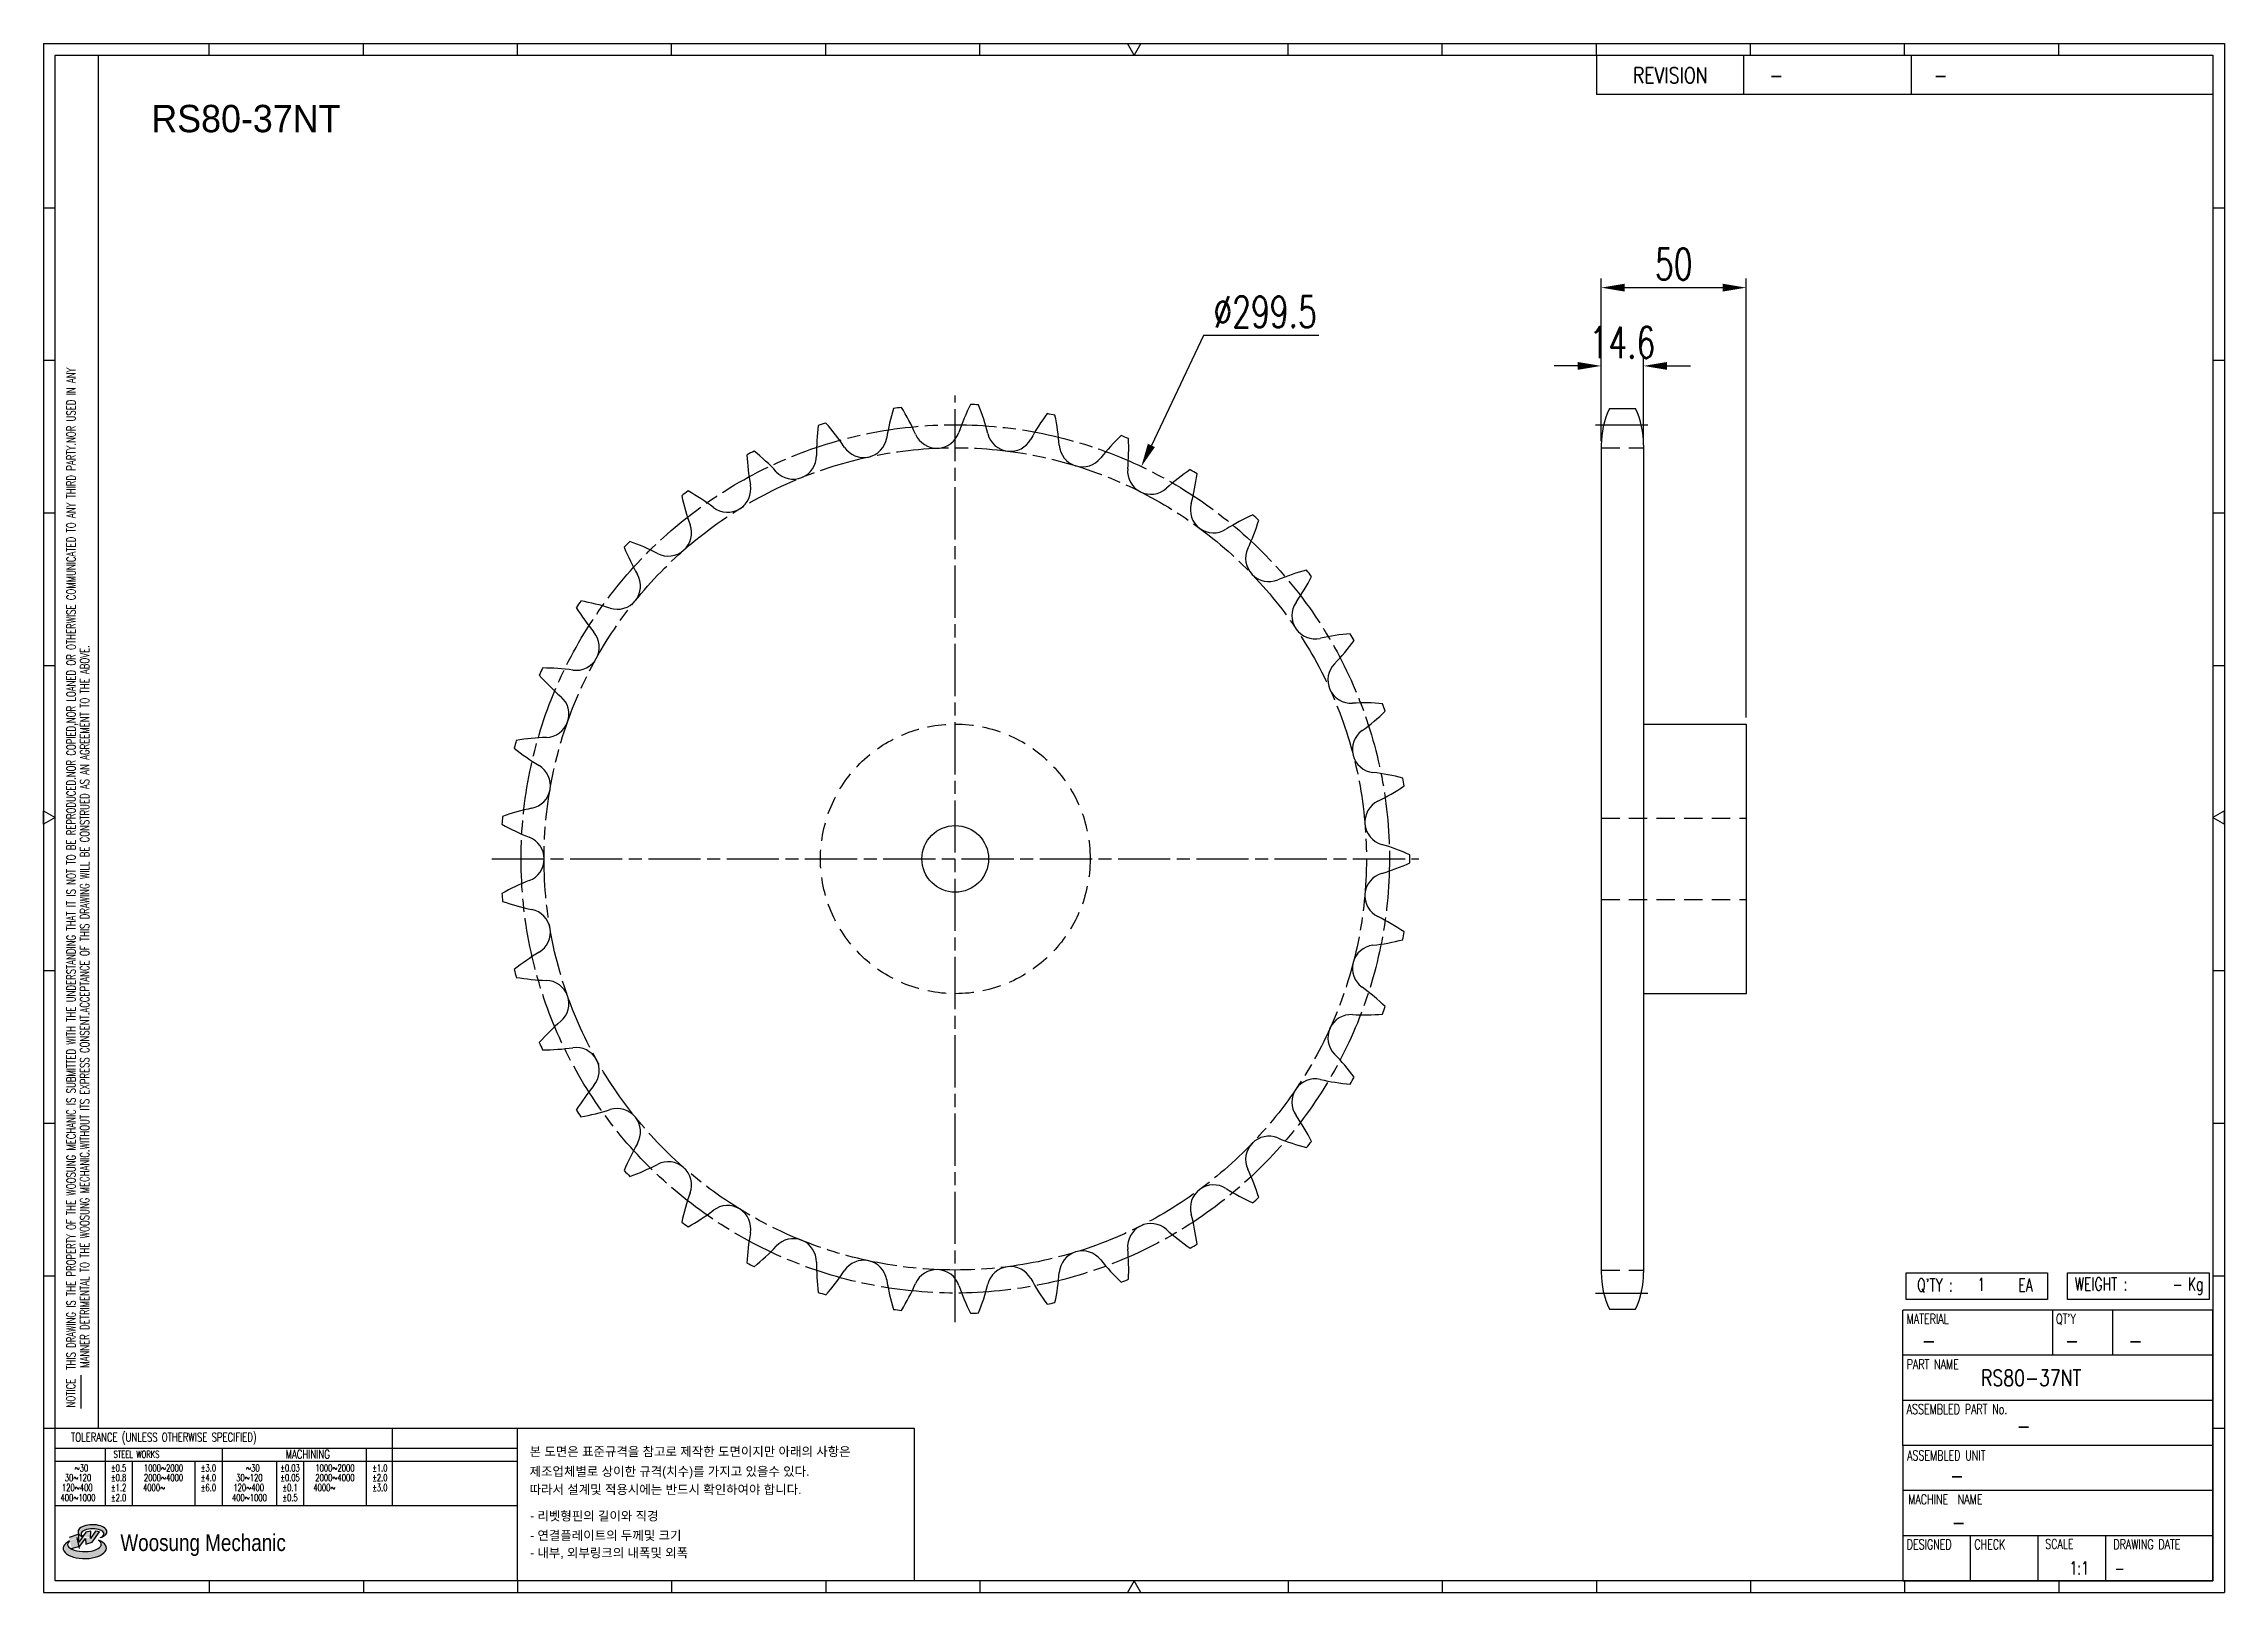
# Model space of a CAD drawing. Header units: millimetres. Extents: x 26966 to 27718, y 34 to 568.
import ezdxf
from ezdxf.enums import TextEntityAlignment as Align

# ---------------------------------------------------------------- set-up
doc = ezdxf.new("R2010")
doc.units = ezdxf.units.MM
for name, pattern in [('AM_ISO08W050', [18, 12, -1.5, 3, -1.5]), ('AM_ISO08W050x2', [9, 6, -0.75, 1.5, -0.75]), ('HIDDEN', [9.525, 6.35, -3.175])]:
    doc.linetypes.add(name, pattern=pattern)
doc.layers.get('Defpoints').update_dxf_attribs({"color": 80})
doc.layers.add('CL2', color=4, linetype='AM_ISO08W050', lineweight=25)
for name, color, linetype in [('HL', 2, 'HIDDEN'), ('LOGO', 7, 'Continuous'), ('S-DIM', 7, 'Continuous'), ('TITLE', 7, 'Continuous')]:
    doc.layers.add(name, color=color, linetype=linetype)
doc.styles.add('HAN', font='ROMANS.shx', dxfattribs={"width": 0.7, "bigfont": 'whgtxt.shx'})
doc.styles.add('HKD_ST2', font='romans.shx', dxfattribs={"width": 0.7, "height": 4, "bigfont": '@extfont2.shx'})
doc.styles.add('HSG', font='SIMPLEX.shx', dxfattribs={"width": 0.7, "bigfont": 'HSG.shx'})
doc.styles.add('MtXpl_', font='Gulim.ttf')
doc.styles.add('SLDTEXTSTYLE4', font='arial.ttf', dxfattribs={"width": 0.8})
doc.dimstyles.new('APP23', dxfattribs={"dimscale": 4.5, "dimtxt": 2.4, "dimasz": 1.8, "dimexe": 0.7, "dimexo": 0.5, "dimgap": 0.6, "dimtad": 1, "dimtoh": 1, "dimdec": 1, "dimrnd": 0.01, "dimzin": 9, "dimdsep": 46, "dimtxsty": 'HSG', "dimcen": 0, "dimclrd": 1, "dimclre": 1, "dimclrt": 256, "dimazin": 2, "dimtp": 1, "dimtm": 1, "dimtfac": 0.5, "dimtdec": 1, "dimtix": 1, "dimtofl": 0, "dimtmove": 0, "dimatfit": 3, "dimfxl": 0, "dimtvp": 1, "dimtolj": 2, "dimlwd": -1, "dimlwe": -1, "dimarcsym": 0})

# ---------------------------------------------------------------- blocks, each defined once
blk = doc.blocks.new('MASTER')
at = {"layer": 'LOGO'}
h = blk.add_hatch(color=10, dxfattribs=at)
h.paths.add_polyline_path([(1.544, 35.177), (1.554, 34.966), (1.779, 35.034), (2.054, 35.422), (1.908, 35.446), (1.728, 35.167), (1.741, 35.439), (1.547, 35.405), (1.292, 35.041), (1.295, 35.33), (0.943, 35.208), (1.03, 34.8), (1.336, 34.885)])
edge = h.paths.add_edge_path()
edge.add_ellipse((1.795, 35.421), major_axis=(-0.53, 0), ratio=0.487785, start_angle=122.36065, end_angle=403.39574)
edge.add_line((1.411, 35.244), (1.419, 35.261))
edge.add_ellipse((1.798, 35.344), major_axis=(-0.423, 0), ratio=0.444396, start_angle=131.58977, end_angle=386.19408, ccw=False)
edge = h.paths.add_edge_path()
edge.add_ellipse((1.512, 34.815), major_axis=(-0.793, 0), ratio=0.480113, start_angle=314.67633, end_angle=590.85213)
edge.add_ellipse((1.501, 34.958), major_axis=(-0.62, 0), ratio=0.43311, start_angle=331.7024, end_angle=574.42495, ccw=False)
at = {"color": 140}
for p, q in [((0, 90.118), (80.15, 90.118)), ((0, 90.118), (0, 33.191)), ((80.15, 90.118), (80.15, 33.191)), ((57.068, 89.693), (57.068, 88.246)), ((62.47, 89.693), (62.47, 88.246)), ((68.635, 89.693), (68.635, 88.246)), ((79.725, 88.246), (57.068, 88.246)), ((68.449, 43.961), (68.449, 44.936)), ((68.449, 44.936), (73.654, 44.936)), ((73.654, 44.936), (73.654, 43.961)), ((74.39, 43.961), (74.39, 44.936)), ((74.39, 44.936), (79.595, 44.936)), ((79.595, 44.936), (79.595, 43.961)), ((68.336, 38.59), (68.336, 43.563)), ((79.725, 43.563), (68.336, 43.563)), ((73.654, 43.961), (68.449, 43.961)), ((73.827, 43.563), (73.827, 41.905)), ((79.595, 43.961), (74.39, 43.961)), ((76.037, 43.563), (76.037, 41.905)), ((79.725, 38.59), (79.725, 43.563)), ((79.725, 41.905), (68.336, 41.905)), ((79.725, 40.248), (68.336, 40.248)), ((68.336, 38.59), (68.336, 33.616)), ((79.725, 38.59), (68.336, 38.59)), ((79.725, 33.616), (79.725, 38.59)), ((79.725, 36.932), (68.336, 36.932)), ((79.725, 35.274), (68.336, 35.274)), ((70.822, 33.616), (70.822, 35.274)), ((73.309, 33.616), (73.309, 35.274)), ((75.796, 33.616), (75.796, 35.274)), ((0, 33.191), (80.15, 33.191)), ((68.336, 33.616), (79.725, 33.616))]:
    blk.add_line(p, q, dxfattribs=at)
for p, q in [((6.089, 89.693), (6.089, 90.118)), ((11.753, 89.693), (11.753, 90.118)), ((17.418, 89.693), (17.418, 90.118)), ((23.082, 89.693), (23.082, 90.118)), ((28.746, 89.693), (28.746, 90.118)), ((34.411, 89.693), (34.411, 90.118)), ((45.739, 89.693), (45.739, 90.118)), ((51.404, 89.693), (51.404, 90.118)), ((57.068, 89.693), (57.068, 90.118)), ((62.732, 89.693), (62.732, 90.118)), ((68.397, 89.693), (68.397, 90.118)), ((74.061, 89.693), (74.061, 90.118)), ((0, 84.085), (0.425, 84.085)), ((79.725, 84.085), (80.15, 84.085)), ((0, 78.478), (0.425, 78.478)), ((79.725, 78.478), (80.15, 78.478)), ((0, 72.87), (0.425, 72.87)), ((79.725, 72.87), (80.15, 72.87)), ((0, 67.262), (0.425, 67.262)), ((79.725, 67.262), (80.15, 67.262)), ((0, 56.047), (0.425, 56.047)), ((79.725, 56.047), (80.15, 56.047)), ((0, 50.439), (0.425, 50.439)), ((79.725, 50.439), (80.15, 50.439)), ((0, 44.832), (0.425, 44.832)), ((79.725, 44.832), (80.15, 44.832)), ((1.377, 39.947), (1.377, 41.174)), ((0, 39.224), (0.425, 39.224)), ((79.725, 39.224), (80.15, 39.224)), ((6.089, 33.616), (6.089, 33.191)), ((11.753, 33.616), (11.753, 33.191)), ((17.418, 33.616), (17.418, 33.191)), ((23.082, 33.616), (23.082, 33.191)), ((28.746, 33.616), (28.746, 33.191)), ((34.411, 33.616), (34.411, 33.191)), ((45.739, 33.616), (45.739, 33.191)), ((51.404, 33.616), (51.404, 33.191)), ((57.068, 33.616), (57.068, 33.191)), ((62.732, 33.616), (62.732, 33.191)), ((68.397, 33.616), (68.397, 33.191)), ((74.061, 33.616), (74.061, 33.191))]:
    blk.add_line(p, q)
at = {"color": 2}
for p, q in [((2.017, 39.224), (2.017, 89.693)), ((0.425, 39.224), (17.418, 39.224)), ((0.425, 38.487), (17.418, 38.487)), ((2.257, 38.487), (2.257, 36.382)), ((6.557, 38.5), (6.557, 36.382)), ((11.857, 38.487), (11.857, 36.382)), ((12.816, 39.224), (12.816, 36.382)), ((17.418, 33.616), (17.418, 39.224)), ((0.425, 38.012), (17.418, 38.012)), ((3.257, 38.012), (3.257, 36.382)), ((5.557, 38.012), (5.557, 36.382)), ((8.557, 38.012), (8.557, 36.382)), ((9.557, 38.026), (9.557, 36.382)), ((0.425, 36.382), (17.418, 36.382))]:
    blk.add_line(p, q, dxfattribs=at)
for points in [[(40.075, 89.693), (39.83, 90.118), (40.32, 90.118)], [(0.425, 61.679), (0, 61.433), (0, 61.924)], [(79.725, 61.679), (80.15, 61.433), (80.15, 61.924)], [(40.075, 33.616), (39.83, 33.191), (40.32, 33.191)]]:
    blk.add_lwpolyline(points, close=True)
at = {"color": 140}
blk.add_lwpolyline([(0.425, 89.693), (79.725, 89.693), (79.725, 33.616), (0.425, 33.616)], close=True, dxfattribs=at)
at = {"layer": 'LOGO'}
for p, q in [((1.295, 35.33), (0.943, 35.208)), ((1.547, 35.405), (1.292, 35.041)), ((1.292, 35.041), (1.295, 35.33)), ((1.741, 35.439), (1.547, 35.405)), ((1.908, 35.446), (1.728, 35.167)), ((1.728, 35.167), (1.741, 35.439)), ((1.779, 35.034), (2.054, 35.422)), ((2.054, 35.422), (1.908, 35.446)), ((1.03, 34.8), (1.336, 34.885)), ((1.224, 35.208), (1.311, 34.8)), ((1.224, 35.208), (1.224, 35.208)), ((1.336, 34.885), (1.544, 35.177)), ((1.419, 35.261), (1.411, 35.244)), ((1.544, 35.177), (1.554, 34.966)), ((1.554, 34.966), (1.779, 35.034))]:
    blk.add_line(p, q, dxfattribs=at)
for centre, major_axis, ratio, start_param, end_param in [((1.795, 35.421), (-0.53, 0), 0.487785, 2.135596, 7.040584), ((1.798, 35.344), (-0.423, 0), 0.444396, 2.296675, 6.740358), ((1.512, 34.815), (-0.793, 0), 0.480113, 5.492138, 10.312315), ((1.501, 34.958), (-0.62, 0), 0.43311, 5.789299, 10.025607)]:
    blk.add_ellipse(centre, major_axis=major_axis, ratio=ratio, start_param=start_param, end_param=end_param, dxfattribs=at)
for s, height, style, width, p in [('REVISION', 0.5806, 'HAN', 0.8, (58.415, 88.664)), ('-', 0.581, 'HAN', 0.8, (63.426, 88.664)), ('-', 0.581, 'HAN', 0.8, (69.468, 88.664)), ("Q'TY : ", 0.4746, 'HKD_ST2', 0.7, (68.857, 44.253)), ('1', 0.475, 'HKD_ST2', 0.7, (71.071, 44.275)), ('EA', 0.4746, 'HKD_ST2', 0.7, (72.578, 44.253)), ('WEIGHT : ', 0.4746, 'HKD_ST2', 0.7, (74.65, 44.286)), ('Kg', 0.4746, 'HKD_ST2', 0.7, (78.807, 44.286)), ('-', 0.581, 'HAN', 0.8, (69.029, 42.157)), ('-', 0.581, 'HAN', 0.8, (74.289, 42.157)), ('-', 0.581, 'HAN', 0.8, (76.623, 42.157)), ('-', 0.581, 'HAN', 0.8, (72.515, 39.013)), ('-', 0.581, 'HAN', 0.8, (70.067, 37.189)), ('-', 0.581, 'HAN', 0.8, (70.126, 35.48)), ('1:1', 0.4746, 'HKD_ST2', 0.7, (74.458, 33.848)), ('-', 0.475, 'HKD_ST2', 0.7, (76.112, 33.837))]:
    blk.add_text(s, height=height, dxfattribs=dict(style=style, width=width)).set_placement(p)
at = {"color": 6, "style": 'HKD_ST2', "width": 0.7}
for s, p in [(' THIS DRAWING IS THE PROPERTY OF THE WOOSUNG MECHANIC IS SUBMITTED WITH THE UNDERSTANDING THAT IT IS NOT TO BE REPRODUCED.NOR COPIED,NOR LOANED OR OTHERWISE COMMUNICATED TO ANY THIRD PARTY.NOR USED IN ANY', (1.173, 41.217)), ('MANNER DETRIMENTAL TO THE WOOSUNG MECHANIC.WITHOUT ITS EXPRESS CONSENT.ACCEPTANCE OF THIS DRAWING WILL BE CONSTRUED AS AN AGREEMENT TO THE ABOVE.', (1.672, 41.447))]:
    blk.add_text(s, height=0.326266, rotation=90, dxfattribs=at).set_placement(p)
at = {"style": 'HKD_ST2', "width": 0.7}
blk.add_text('-', height=0.475, dxfattribs=at).set_placement((78.613, 44.286), align=Align.RIGHT)
at = {"color": 254, "style": 'HKD_ST2', "width": 0.7}
for s, height, p in [('MATERIAL', 0.3651, (68.474, 43.425)), ("QT'Y", 0.3651, (73.965, 43.425)), ('PART NAME', 0.3651, (68.474, 41.756)), ('ASSEMBLED PART No.', 0.36511, (68.474, 40.109)), ('ASSEMBLED UNIT', 0.36511, (68.49, 38.408)), ('MACHINE  NAME', 0.36511, (68.532, 36.794)), ('DESIGNED', 0.3651, (68.474, 35.136)), ('CHECK', 0.3651, (70.961, 35.136)), ('SCALE', 0.3651, (73.566, 35.153)), ('DRAWING DATE', 0.36511, (76.071, 35.141))]:
    blk.add_text(s, height=height, dxfattribs=at).set_placement(p, align=Align.TOP_LEFT)
at = {"style": 'HKD_ST2', "width": 0.7}
blk.add_text('NOTICE', height=0.3263, rotation=90, dxfattribs=at).set_placement((1.163, 39.988))
blk.add_text('TOLERANCE (UNLESS OTHERWISE SPECIFIED)', height=0.32627, dxfattribs=at).set_placement((4.417, 38.896), align=Align.MIDDLE_CENTER)
at = {"color": 4, "style": 'HKD_ST2', "width": 0.7}
for s, height, p in [('%%12630', 0.261, (1.389, 37.762)), ('1000%%1262000', 0.26101, (4.407, 37.762)), ('%%12630', 0.261, (7.689, 37.762)), ('1000%%1262000', 0.26101, (10.707, 37.762)), ('120%%126400', 0.26101, (1.237, 37.045)), ('30%%126120', 0.261, (1.263, 37.411)), ('4000%%126', 0.261, (4.061, 37.045)), ('2000%%1264000', 0.26101, (4.407, 37.411)), ('120%%126400', 0.26101, (7.537, 37.045)), ('30%%126120', 0.261, (7.563, 37.411)), ('4000%%126', 0.261, (10.321, 37.045)), ('2000%%1264000', 0.26101, (10.707, 37.411)), ('400%%1261000', 0.26101, (1.263, 36.67)), ('400%%1261000', 0.26101, (7.563, 36.67))]:
    blk.add_text(s, height=height, dxfattribs=at).set_placement(p, align=Align.MIDDLE_CENTER)
for s, height, p in [('%%P0.5', 0.261, (2.757, 37.762)), ('STEEL WORKS', 0.26101, (3.416, 38.268)), ('%%P3.0', 0.261, (6.057, 37.762)), ('%%P0.03', 0.261, (9.057, 37.762)), ('MACHINING', 0.3263, (9.707, 38.27)), ('%%P1.0', 0.261, (12.357, 37.762)), ('%%P0.8', 0.261, (2.757, 37.411)), ('%%P1.2', 0.261, (2.757, 37.045)), ('%%P4.0', 0.261, (6.057, 37.411)), ('%%P6.0', 0.261, (6.057, 37.045)), ('%%P0.05', 0.261, (9.057, 37.411)), ('%%P0.1', 0.261, (9.057, 37.045)), ('%%P2.0', 0.261, (12.357, 37.411)), ('%%P3.0', 0.261, (12.357, 37.045)), ('%%P2.0', 0.261, (2.757, 36.67)), ('%%P0.5', 0.261, (9.057, 36.67))]:
    blk.add_text(s, height=height, dxfattribs=at).set_placement(p, align=Align.MIDDLE)
at = {"color": 1, "style": 'SLDTEXTSTYLE4', "width": 0.8}
blk.add_text('Woosung Mechanic', height=0.61957, dxfattribs=at).set_placement((2.822, 34.711))
blk = doc.blocks.new('*D2')
at = {"layer": 'Defpoints', "color": 0, "transparency": 16777216}
for p in [(27517.44, 456.63), (27502.84, 428.39), (27517.44, 428.39)]:
    blk.add_point(p, dxfattribs=at)
at = {"layer": 'S-DIM', "color": 1, "transparency": 16777216}
for p, q in [((27502.84, 430.64), (27502.84, 459.78)), ((27517.44, 430.64), (27517.44, 459.78)), ((27494.74, 456.63), (27486.64, 456.63)), ((27525.54, 456.63), (27533.64, 456.63))]:
    blk.add_line(p, q, dxfattribs=at)
for points in [[(27494.74, 457.98), (27494.74, 455.28), (27502.84, 456.63)], [(27525.54, 457.98), (27525.54, 455.28), (27517.44, 456.63)]]:
    blk.add_solid(points, dxfattribs=at)
at = {"layer": 'S-DIM', "transparency": 16777216, "insert": (27510.14, 464.73), "char_height": 10.8, "attachment_point": 5, "style": 'HSG'}
blk.add_mtext('\\A2;14.6', dxfattribs=at)
blk = doc.blocks.new('*D3')
at = {"layer": 'Defpoints', "color": 0, "transparency": 16777216}
for p in [(27552.84, 483.63), (27502.84, 428.39), (27552.84, 333.08)]:
    blk.add_point(p, dxfattribs=at)
at = {"layer": 'S-DIM', "color": 1, "transparency": 16777216}
for p, q in [((27502.84, 430.64), (27502.84, 486.78)), ((27510.94, 483.63), (27544.74, 483.63)), ((27552.84, 335.33), (27552.84, 486.78))]:
    blk.add_line(p, q, dxfattribs=at)
for points in [[(27510.94, 484.98), (27510.94, 482.28), (27502.84, 483.63)], [(27544.74, 484.98), (27544.74, 482.28), (27552.84, 483.63)]]:
    blk.add_solid(points, dxfattribs=at)
at = {"layer": 'S-DIM', "transparency": 16777216, "insert": (27527.84, 491.73), "char_height": 10.8, "attachment_point": 5, "style": 'HSG'}
blk.add_mtext('\\A2;50', dxfattribs=at)
blk = doc.blocks.new('*D4')
at = {"layer": 'Defpoints', "color": 0, "transparency": 16777216}
for p in [(27344.19, 421.89), (27215.86, 151.27)]:
    blk.add_point(p, dxfattribs=at)
at = {"layer": 'S-DIM', "color": 1, "transparency": 16777216}
for p, q in [((27365.65, 467.13), (27347.66, 429.21)), ((27405.43, 467.13), (27365.65, 467.13))]:
    blk.add_line(p, q, dxfattribs=at)
blk.add_solid([(27346.44, 429.79), (27348.88, 428.63), (27344.19, 421.89)], dxfattribs=at)
at = {"layer": 'S-DIM', "transparency": 16777216, "insert": (27386.89, 475.23), "char_height": 10.8, "attachment_point": 5, "style": 'HSG'}
blk.add_mtext('\\A2;∅299.5', dxfattribs=at)

msp = doc.modelspace()

# ---------------------------------------------------------------- linework, layer by layer
for p, q in [((27505.64, 441.94), (27514.64, 441.94)), ((27502.84, 429.24), (27502.84, 143.92)), ((27517.44, 429.24), (27517.44, 143.92)), ((27517.44, 333.08), (27552.84, 333.08)), ((27552.84, 333.08), (27552.84, 240.08)), ((27552.84, 240.08), (27517.44, 240.08)), ((27505.64, 131.22), (27514.64, 131.22))]:
    msp.add_line(p, q)
at = {"color": 140}
msp.add_lwpolyline([(27129.05, 90.19), (27265.87, 90.19), (27265.87, 37.56), (27129.05, 37.56)], close=True, dxfattribs=at)
msp.add_circle((27280.03, 286.58), 11.5)
for centre, radius, start, end in [((27280.03, 286.58), 156.83, 106.52526, 107.5288), ((27179.7, 387.75), 74.32, 33.37838, 41.4388), ((27329.77, 420.09), 74.32, 162.88552, 170.94595), ((27280.03, 286.58), 156.83, 96.79553, 97.79907), ((27198.24, 403.25), 74.32, 23.64865, 31.70907), ((27351.62, 409.77), 74.32, 153.15579, 161.21622), ((27280.03, 286.58), 156.83, 87.0658, 88.06934), ((27219.14, 415.39), 74.32, 13.91892, 21.97934), ((27371.41, 395.89), 74.32, 143.42606, 151.48649), ((27280.03, 286.58), 156.83, 77.33607, 78.33961), ((27241.78, 423.83), 74.32, 4.18919, 12.24961), ((27533.04, 429.24), 30.2, 155.13196, 180), ((27487.24, 429.24), 30.2, 0, 24.86804), ((27306.49, 426.58), 74.32, 172.61525, 180.67568), ((27248.46, 433.05), 8.02, 213.37838, 350.94595), ((27273.67, 436.28), 8.02, 203.64865, 341.21622), ((27299.06, 435.2), 8.02, 193.91892, 331.48649), ((27323.9, 429.85), 8.02, 184.18919, 321.75676), ((27388.57, 378.88), 74.32, 133.69633, 141.75676), ((27280.03, 286.58), 156.83, 67.60634, 68.60988), ((27265.53, 428.32), 74.32, 354.45946, 2.51989), ((27280.03, 286.58), 156.83, 116.25499, 117.25853), ((27282.45, 429.04), 74.32, 182.34498, 190.40541), ((27164.05, 369.34), 74.32, 43.10811, 51.16853), ((27224.16, 425.61), 8.02, 223.10811, 0.67568), ((27201.47, 414.17), 8.02, 232.83784, 10.40541), ((27347.48, 420.37), 8.02, 174.45946, 312.02703), ((27402.61, 359.21), 74.32, 123.9666, 132.02703), ((27280.03, 286.58), 156.83, 57.87661, 58.88015), ((27289.69, 428.73), 74.32, 344.72973, 352.79016), ((27280.03, 286.58), 156.83, 125.98472, 126.98826), ((27258.34, 427.4), 74.32, 192.07471, 200.13514), ((27151.73, 348.55), 74.32, 52.83784, 60.89826), ((27369.12, 407.05), 8.02, 164.72973, 302.2973), ((27181.04, 399.06), 8.02, 242.56757, 20.13514), ((27413.12, 337.45), 74.32, 114.23687, 122.2973), ((27313.58, 425.05), 74.32, 335, 343.06043), ((27280.03, 286.58), 156.83, 48.14688, 49.15042), ((27280.03, 286.58), 156.83, 135.71445, 136.71799), ((27234.85, 421.71), 74.32, 201.80444, 209.86486), ((27143.1, 325.98), 74.32, 62.56757, 70.62799), ((27388.2, 390.26), 8.02, 155, 292.56757), ((27163.45, 380.71), 8.02, 252.2973, 29.86486), ((27419.8, 314.22), 74.32, 104.50714, 112.56757), ((27336.5, 417.39), 74.32, 325.27027, 333.3307), ((27280.03, 286.58), 156.83, 38.41715, 39.42069), ((27280.03, 286.58), 156.83, 145.44418, 146.44772), ((27212.67, 412.13), 74.32, 211.53417, 219.59459), ((27138.41, 302.27), 74.32, 72.2973, 80.35772), ((27404.16, 370.48), 8.02, 145.27027, 282.83784), ((27149.22, 359.65), 8.02, 262.02703, 39.59459), ((27422.46, 290.2), 74.32, 94.77741, 102.83784), ((27357.79, 405.97), 74.32, 315.54054, 323.60097), ((27280.03, 286.58), 156.83, 28.68742, 29.69096), ((27416.56, 348.3), 8.02, 135.54054, 273.10811), ((27280.03, 286.58), 156.83, 155.17391, 156.17744), ((27192.42, 398.94), 74.32, 221.2639, 229.32432), ((27137.8, 278.11), 74.32, 82.02703, 90.08745), ((27138.75, 336.5), 8.02, 271.75676, 49.32432), ((27421.02, 266.08), 74.32, 85.04768, 93.10811), ((27280.03, 286.58), 156.83, 18.95769, 19.96123), ((27376.85, 391.11), 74.32, 305.81081, 313.87124), ((27280.03, 286.58), 156.83, 164.90364, 165.90717), ((27174.69, 382.52), 74.32, 230.99363, 239.05405), ((27141.28, 254.2), 74.32, 91.75676, 99.81718), ((27425.02, 324.34), 8.02, 125.81081, 263.37838), ((27132.35, 311.9), 8.02, 281.48649, 59.05405), ((27415.53, 242.55), 74.32, 75.31795, 83.37838), ((27393.12, 373.24), 74.32, 296.08108, 304.14151), ((27280.03, 286.58), 156.83, 9.22796, 10.2315), ((27280.03, 286.58), 156.83, 174.63337, 175.6369), ((27148.74, 231.21), 74.32, 101.48649, 109.54691), ((27429.32, 299.29), 8.02, 116.08108, 253.64865), ((27159.99, 363.34), 74.32, 240.72336, 248.78378), ((27130.19, 286.58), 8.02, 291.21622, 68.78378), ((27406.14, 220.28), 74.32, 65.58822, 73.64865), ((27280.03, 286.58), 156.83, 359.49823, 0.50177), ((27159.99, 209.82), 74.32, 111.21622, 119.27664), ((27429.32, 273.87), 8.02, 106.35135, 243.91892), ((27406.14, 352.88), 74.32, 286.35135, 294.41178), ((27280.03, 286.58), 156.83, 184.3631, 185.36663), ((27148.74, 341.95), 74.32, 250.45309, 258.51351), ((27132.35, 261.26), 8.02, 300.94595, 78.51351), ((27393.12, 199.92), 74.32, 55.85849, 63.91892), ((27425.02, 248.83), 8.02, 96.62162, 234.18919), ((27415.53, 330.61), 74.32, 276.62162, 284.68205), ((27280.03, 286.58), 156.83, 349.7685, 350.77204), ((27174.69, 190.64), 74.32, 120.94595, 129.00637), ((27280.03, 286.58), 156.83, 194.09283, 195.09636), ((27141.28, 318.96), 74.32, 260.18282, 268.24324), ((27138.75, 236.67), 8.02, 310.67568, 88.24324), ((27376.85, 182.05), 74.32, 46.12876, 54.18919), ((27280.03, 286.58), 156.83, 340.03877, 341.04231), ((27192.42, 174.22), 74.32, 130.67568, 138.7361), ((27416.56, 224.86), 8.02, 86.89189, 224.45946), ((27421.02, 307.08), 74.32, 266.89189, 274.95232), ((27280.03, 286.58), 156.83, 203.82256, 204.82609), ((27137.8, 295.05), 74.32, 269.91255, 277.97297), ((27149.22, 213.51), 8.02, 320.40541, 97.97297), ((27357.79, 167.19), 74.32, 36.39903, 44.45946), ((27404.16, 202.68), 8.02, 77.16216, 214.72973), ((27280.03, 286.58), 156.83, 330.30904, 331.31258), ((27212.67, 161.03), 74.32, 140.40541, 148.46583), ((27422.46, 282.96), 74.32, 257.16216, 265.22259), ((27280.03, 286.58), 156.83, 213.55228, 214.55582), ((27138.41, 270.89), 74.32, 279.64228, 287.7027), ((27163.45, 192.45), 8.02, 330.13514, 107.7027), ((27336.5, 155.77), 74.32, 26.6693, 34.72973), ((27234.85, 151.45), 74.32, 150.13514, 158.19556), ((27388.2, 182.91), 8.02, 67.43243, 205), ((27419.8, 258.94), 74.32, 247.43243, 255.49286), ((27280.03, 286.58), 156.83, 320.57931, 321.58285), ((27143.1, 247.18), 74.32, 289.37201, 297.43243), ((27181.04, 174.1), 8.02, 339.86486, 117.43243), ((27280.03, 286.58), 156.83, 223.28201, 224.28555), ((27369.12, 166.12), 8.02, 57.7027, 195.27027), ((27313.58, 148.11), 74.32, 16.93957, 25), ((27258.34, 145.76), 74.32, 159.86486, 167.92529), ((27201.47, 158.99), 8.02, 349.59459, 127.16216), ((27413.12, 235.71), 74.32, 237.7027, 245.76313), ((27280.03, 286.58), 156.83, 310.84958, 311.85312), ((27280.03, 286.58), 156.83, 233.01174, 234.01528), ((27151.73, 224.61), 74.32, 299.10174, 307.16216), ((27347.48, 152.79), 8.02, 47.97297, 185.54054), ((27402.61, 213.95), 74.32, 227.97297, 236.0334), ((27289.69, 144.43), 74.32, 7.20984, 15.27027), ((27282.45, 144.12), 74.32, 169.59459, 177.65502), ((27164.05, 203.82), 74.32, 308.83147, 316.89189), ((27224.16, 147.55), 8.02, 359.32432, 136.89189), ((27323.9, 143.32), 8.02, 38.24324, 175.81081), ((27265.53, 144.84), 74.32, 357.48011, 5.54054), ((27280.03, 286.58), 156.83, 301.11985, 302.12339), ((27280.03, 286.58), 156.83, 242.74147, 243.74501), ((27306.49, 146.58), 74.32, 179.32432, 187.38475), ((27179.7, 185.41), 74.32, 318.5612, 326.62162), ((27248.46, 140.11), 8.02, 9.05405, 146.62162), ((27273.67, 136.88), 8.02, 18.78378, 156.35135), ((27299.06, 137.96), 8.02, 28.51351, 166.08108), ((27241.78, 149.33), 74.32, 347.75039, 355.81081), ((27388.57, 194.28), 74.32, 218.24324, 226.30367), ((27533.04, 143.92), 30.2, 180, 204.86804), ((27487.24, 143.92), 30.2, 335.13196, 0), ((27280.03, 286.58), 156.83, 252.4712, 253.47474), ((27329.77, 153.07), 74.32, 189.05405, 197.11448), ((27198.24, 169.91), 74.32, 328.29093, 336.35135), ((27351.62, 163.4), 74.32, 198.78378, 206.84421), ((27219.14, 157.77), 74.32, 338.02066, 346.08108), ((27371.41, 177.27), 74.32, 208.51351, 216.57394), ((27280.03, 286.58), 156.83, 291.39012, 292.39366), ((27280.03, 286.58), 156.83, 262.20093, 263.20447), ((27280.03, 286.58), 156.83, 271.93066, 272.9342), ((27280.03, 286.58), 156.83, 281.66039, 282.66393)]:
    msp.add_arc(centre, radius, start, end)
at = {"layer": 'CL2', "linetype": 'AM_ISO08W050x2', "ltscale": 3}
for p, q in [((27280.03, 126.75), (27280.03, 446.41)), ((27500.9, 436.33), (27519.38, 436.33)), ((27120.19, 286.58), (27439.86, 286.58)), ((27500.9, 136.83), (27519.38, 136.83))]:
    msp.add_line(p, q, dxfattribs=at)
for radius in [149.75, 141.81]:
    msp.add_circle((27280.03, 286.58), radius, dxfattribs=at)
at = {"layer": 'HL', "linetype": 'HIDDEN'}
for p, q in [((27502.84, 428.39), (27517.44, 428.39)), ((27502.84, 300.58), (27552.84, 300.58)), ((27502.84, 272.58), (27552.84, 272.58)), ((27502.84, 144.77), (27517.44, 144.77))]:
    msp.add_line(p, q, dxfattribs=at)
msp.add_circle((27280.03, 286.58), 46.5, dxfattribs=at)

# ---------------------------------------------------------------- block references
at = {"color": 140, "xscale": 9.384517237515507, "yscale": 9.384517237515507, "zscale": 9.384517237515507}
msp.add_blockref('MASTER', (26965.59, -277.91), dxfattribs=at)

# ---------------------------------------------------------------- texts
at = {"style": 'HAN', "width": 0.8}
msp.add_text('RS80-37NT', height=5.449, dxfattribs=at).set_placement((27633.83, 104.84))
at = {"color": 140, "style": 'MtXpl_'}
for s, p in [('본 도면은 표준규격을 참고로 제작한 도면이지만 아래의 사항은', (27133.21, 80.6)), ('제조업체별로 상이한 규격(치수)를 가지고 있을수 있다.', (27133.21, 73.75)), ('따라서 설계및 적용시에는 반드시 확인하여야 합니다.', (27133.21, 67.51)), ('- 리벳형핀의 길이와 직경', (27133.38, 58.37)), ('- 연결플레이트의 두께및 크기', (27133.38, 51.67)), ('- 내부, 외부링크의 내폭및 외폭', (27133.38, 45.66))]:
    msp.add_text(s, height=3.148, dxfattribs=at).set_placement(p)
at = {"layer": 'TITLE', "color": 254, "style": 'MtXpl_'}
msp.add_text('RS80-37NT', height=9.444, dxfattribs=at).set_placement((27002.75, 537.23))

# ---------------------------------------------------------------- dimensions: what is measured, and where the dimension line sits
at = {"layer": 'S-DIM'}
dim = msp.add_linear_dim(base=(27552.84, 483.63), p1=(27502.84, 428.39), p2=(27552.84, 333.08), dimstyle='APP23', dxfattribs=at)
dim.commit()
dim.dimension.update_dxf_attribs({"geometry": '*D3', "text_midpoint": (27527.84, 491.73)})
dim = msp.add_diameter_dim_2p(p1=(27215.86, 151.27), p2=(27344.19, 421.89), dimstyle='APP23', dxfattribs=at)
dim.commit()
dim.dimension.update_dxf_attribs({"geometry": '*D4', "text_midpoint": (27386.89, 467.13), "dimtype": 131})
dim = msp.add_linear_dim(base=(27517.44, 456.63), p1=(27502.84, 428.39), p2=(27517.44, 428.39), dimstyle='APP23', dxfattribs=at)
dim.commit()
dim.dimension.update_dxf_attribs({"geometry": '*D2', "text_midpoint": (27510.14, 456.63), "dimtype": 128})

doc.saveas('drawing.dxf')
